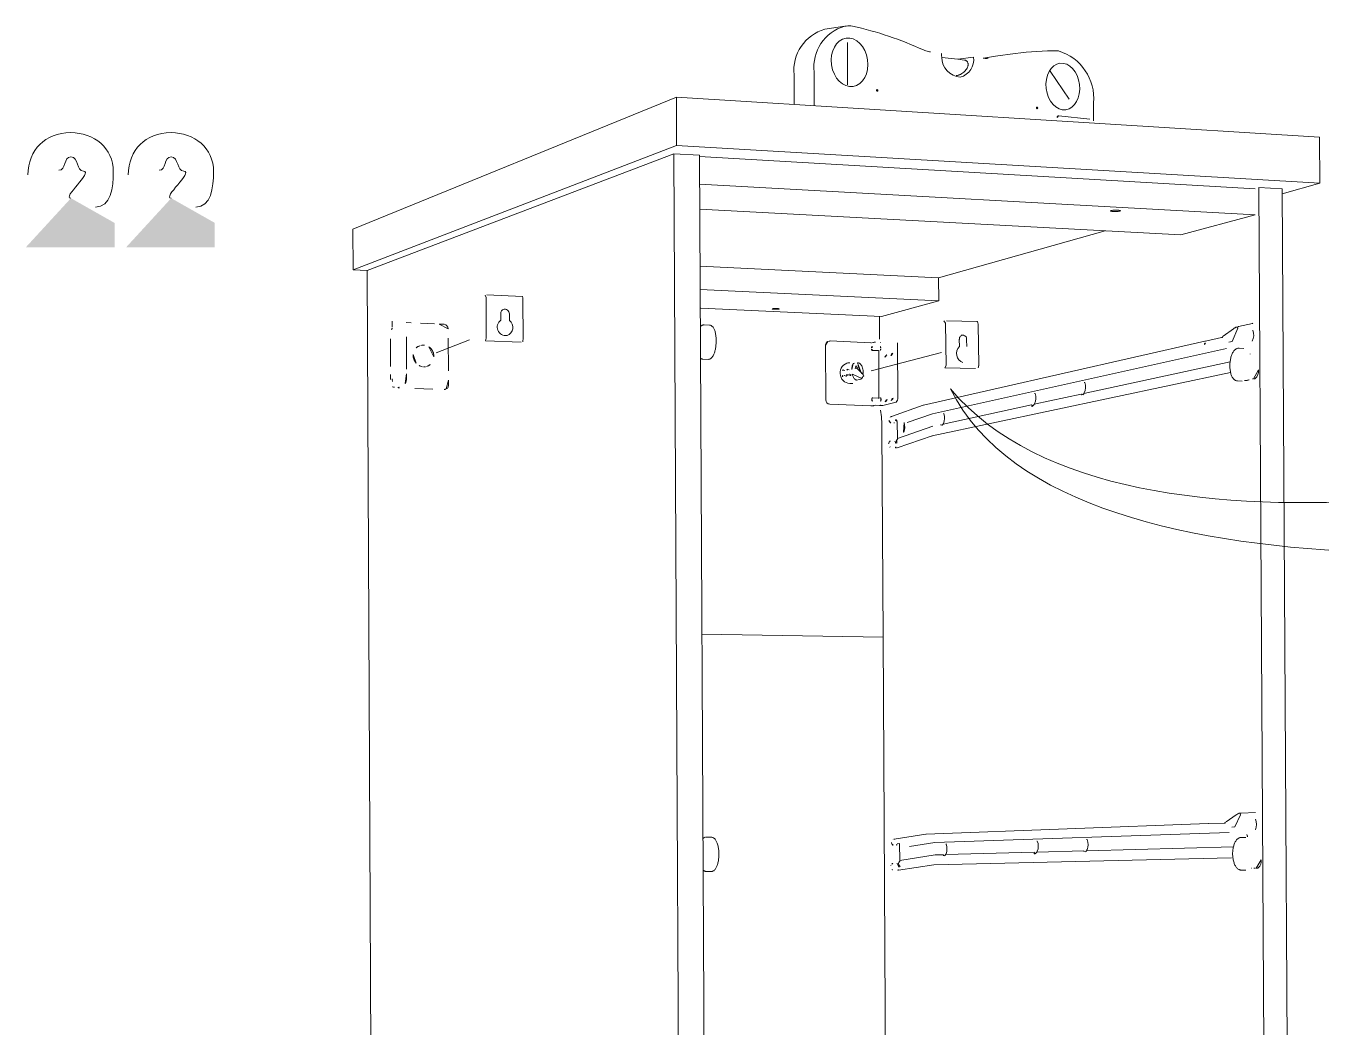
# Model space of a CAD drawing. Header units: metres. Extents: x -30.9 to 24.7, y -10.3 to 6.8.
# Drawn here: x 12.591 to 14.179, y -3.23 to -2.001 of the extents above; entities that cross this region are included whole.
import ezdxf

# ---------------------------------------------------------------- set-up
doc = ezdxf.new("R2010")
doc.units = ezdxf.units.M
doc.header["$MEASUREMENT"] = 0
doc.layers.add('PDF_Working_Num_Penna__255_Num_Penna__255', color=255, linetype='Continuous', lineweight=18)
doc.layers.add('PDF_Working_Num_Penna__7_Num_Penna__7', color=7, linetype='Continuous', lineweight=18)

msp = doc.modelspace()

# ---------------------------------------------------------------- hatches: boundary and pattern name
at = {"layer": 'PDF_Working_Num_Penna__7_Num_Penna__7', "linetype": 'Continuous', "lineweight": 18}
for points in [[(12.6457, -2.2128), (12.5905, -2.2729), (12.6992, -2.2729), (12.6992, -2.2431)], [(12.7687, -2.2128), (12.7135, -2.2729), (12.8222, -2.2729), (12.8222, -2.2431)]]:
    msp.add_hatch(color=7, dxfattribs=at).paths.add_polyline_path(points)

# ---------------------------------------------------------------- linework, layer by layer
at = {"layer": 'PDF_Working_Num_Penna__255_Num_Penna__255', "color": 255, "linetype": 'Continuous', "lineweight": 18, "flags": 128}
msp.add_lwpolyline([(13.6273, -2.4244), (13.7132, -2.4019)], dxfattribs=at)
at = {"layer": 'PDF_Working_Num_Penna__7_Num_Penna__7', "color": 7, "linetype": 'Continuous', "lineweight": 18, "flags": 128}
for points in [[(13.5325, -2.0973), (13.5325, -2.0615, -0.363277), (13.5705, -2.0054), (13.5947, -2.0018, 0.369112), (13.5572, -2.058), (13.5572, -2.0995)], [(13.5947, -2.0018), (13.5966, -2.0016), (13.5985, -2.0015), (13.6004, -2.0014), (13.6023, -2.0015), (13.6042, -2.0017, -0.052764), (13.6913, -2.031), (13.6928, -2.0316), (13.6942, -2.0321), (13.6956, -2.0326), (13.6971, -2.033), (13.6985, -2.0332), (13.6999, -2.0334)], [(13.7796, -2.0386), (13.8039, -2.0353, -0.038338), (13.8568, -2.0322, -0.356411), (13.8998, -2.0959), (13.8998, -2.1178)], [(13.7133, -2.0353), (13.7133, -2.0368), (13.7134, -2.0382), (13.7136, -2.0397), (13.7136, -2.04, 0.386966), (13.7364, -2.0644, 0.373776), (13.7528, -2.0397), (13.7333, -2.0424), (13.7417, -2.0433)], [(13.7444, -2.3949), (13.7442, -2.3865, 0.537173), (13.7381, -2.381), (13.7375, -2.3814), (13.7369, -2.3819), (13.7364, -2.3824), (13.736, -2.3831), (13.7356, -2.3838), (13.7354, -2.3846), (13.7353, -2.3855), (13.7352, -2.3863), (13.7354, -2.3948, 0.571001), (13.7397, -2.4142)], [(13.5713, -2.3931), (13.5716, -2.4601, 0.391109), (13.5764, -2.4655), (13.6268, -2.4673), (13.6273, -2.4674), (13.6279, -2.4674), (13.6285, -2.4673), (13.629, -2.4673), (13.6295, -2.4673), (13.6299, -2.4673), (13.6302, -2.4672), (13.6319, -2.4668), (13.6375, -2.467), (13.6381, -2.467), (13.6387, -2.467), (13.6393, -2.467), (13.64, -2.467), (13.6406, -2.4669), (13.6411, -2.4669), (13.6415, -2.4669), (13.6578, -2.4631, 0.231265), (13.6599, -2.4575), (13.6595, -2.3903)], [(13.8885, -2.4387), (13.8888, -2.4388), (13.889, -2.439, -0.200134), (13.8885, -2.4517), (13.8883, -2.452), (13.8881, -2.4523), (14.0672, -2.4134)], [(13.6008, -2.4147), (13.5996, -2.4147), (13.5984, -2.4148), (13.5972, -2.4151, 0.868691), (13.6034, -2.4402), (13.6045, -2.4399)], [(13.8276, -2.4522), (13.8278, -2.4523), (13.8281, -2.4524, -0.195114), (13.8276, -2.4649), (13.8274, -2.4653), (13.8272, -2.4656), (13.8847, -2.4531), (13.8849, -2.4532), (13.8851, -2.4534), (13.8851, -2.4536), (13.8853, -2.4537), (13.8853, -2.4539), (13.8852, -2.4541)], [(13.7159, -2.477), (13.7163, -2.4771, -0.187914), (13.7158, -2.4892), (13.7156, -2.4895), (13.7155, -2.4898), (13.8239, -2.4663), (13.8241, -2.4664), (13.8243, -2.4666), (13.8244, -2.4668), (13.8244, -2.4669), (13.8245, -2.4671), (13.8244, -2.4673), (13.8242, -2.4675), (13.824, -2.4677), (13.824, -2.4679), (13.8241, -2.4681), (13.8244, -2.4681), (13.8247, -2.4679), (13.8249, -2.4678), (13.8252, -2.4676), (13.8253, -2.4675), (13.8255, -2.4674), (13.8256, -2.4672), (13.8257, -2.4671), (13.8259, -2.4669), (13.826, -2.4668), (13.8263, -2.4665), (13.8265, -2.4663), (13.8268, -2.4661), (13.827, -2.4658), (13.8272, -2.4656)], [(13.8304, -3.0013), (13.8306, -3.0013), (13.8309, -3.0014, -0.19277), (13.8309, -3.0139), (13.8306, -3.0144), (13.8302, -3.015), (13.8879, -3.0134), (13.8881, -3.0136), (13.8882, -3.0138), (13.8883, -3.014), (13.8884, -3.0142), (13.8885, -3.0144), (13.8883, -3.0146)], [(13.8914, -2.9993), (13.8917, -2.9994), (13.892, -2.9995, -0.197641), (13.892, -3.0121), (13.8916, -3.0128), (13.8912, -3.0133), (14.0714, -3.0083)], [(13.7186, -3.0049), (13.7189, -3.005, -0.186377), (13.7189, -3.0171), (13.7187, -3.0176), (13.7184, -3.018), (13.827, -3.015), (13.8272, -3.0153), (13.8273, -3.0155), (13.8274, -3.0157), (13.8275, -3.0158), (13.8276, -3.0161), (13.8274, -3.0163), (13.8272, -3.0165), (13.8271, -3.0167), (13.827, -3.0169), (13.8272, -3.0172), (13.8274, -3.0172), (13.8276, -3.0172), (13.8278, -3.0172), (13.828, -3.017), (13.8282, -3.0169), (13.8284, -3.0168), (13.8285, -3.0166), (13.8287, -3.0165), (13.8289, -3.0163), (13.8291, -3.016), (13.8294, -3.0158), (13.8296, -3.0156), (13.8298, -3.0154), (13.83, -3.0152), (13.8302, -3.015)], [(13.6625, -3.0329), (13.6624, -3.0324), (13.6622, -3.032), (13.6619, -3.0316, -0.407762), (13.6618, -3.0264), (13.6621, -3.026), (13.6622, -3.0256), (13.6623, -3.0251), (13.7056, -3.0184), (13.7153, -3.0181), (13.7155, -3.0184), (13.7157, -3.0185), (13.7157, -3.0187), (13.7158, -3.0189), (13.7159, -3.0191), (13.7157, -3.0193)]]:
    msp.add_lwpolyline(points, format="xyb", dxfattribs=at)
for points in [[(13.5981, -2.0737), (13.5982, -2.0219)], [(13.7136, -2.04), (13.7333, -2.0424)], [(13.7313, -2.0624), (13.7317, -2.0624), (13.7321, -2.0624), (13.7327, -2.0623), (13.7332, -2.0622), (13.7338, -2.062), (13.7345, -2.0618), (13.7351, -2.0615), (13.7358, -2.0612), (13.7365, -2.061), (13.7371, -2.0606), (13.7377, -2.0603), (13.7384, -2.0599), (13.7395, -2.0591), (13.7407, -2.0583), (13.7417, -2.0574), (13.7426, -2.0565), (13.7434, -2.0554), (13.7442, -2.0544), (13.7448, -2.0533), (13.7453, -2.0522), (13.7457, -2.0512), (13.7458, -2.0506), (13.7459, -2.05), (13.7459, -2.0494), (13.746, -2.0488), (13.7459, -2.0482), (13.7459, -2.0477), (13.7457, -2.0471), (13.7456, -2.0466), (13.7454, -2.0461), (13.7451, -2.0457), (13.7448, -2.0452), (13.7445, -2.0448), (13.7441, -2.0444), (13.7437, -2.0441), (13.7432, -2.0438), (13.7428, -2.0436), (13.7422, -2.0434), (13.7417, -2.0433)], [(13.8699, -2.0914), (13.8467, -2.0568)], [(14.1771, -2.1381), (13.3882, -2.0887), (12.9916, -2.2508), (12.9919, -2.3008)], [(13.3882, -2.0887), (13.3885, -2.1483), (14.1774, -2.1945)], [(13.8951, -2.1158), (13.8573, -2.1117)], [(14.1771, -2.1381), (14.1774, -2.1945)], [(12.9919, -2.3008), (13.3885, -2.1483)], [(13.4165, -2.1601), (13.3851, -2.1583), (13.0089, -2.3016)], [(13.3946, -4.004), (13.3851, -2.1583)], [(13.426, -4.0019), (13.4165, -2.1601)], [(13.4165, -2.1618), (14.0979, -2.2011)], [(14.0981, -2.2331), (13.4167, -2.1954)], [(14.1129, -3.9549), (14.1026, -2.1998)], [(14.131, -2.2014), (14.1026, -2.1998)], [(14.131, -2.2014), (14.1413, -3.9529), (14.1129, -3.9549)], [(14.1774, -2.1945), (14.131, -2.2073)], [(13.4168, -2.2264), (14.007, -2.2579)], [(14.007, -2.2579), (14.0981, -2.2331)], [(13.9141, -2.2529), (13.7098, -2.3105)], [(13.0089, -2.3016), (12.9919, -2.3008)], [(13.0089, -2.3016), (13.0164, -3.8648), (13.3946, -4.004), (13.426, -4.0019)], [(13.6396, -2.3577), (13.71, -2.3386), (13.7098, -2.3105), (13.4172, -2.2963)], [(13.1541, -2.3877), (13.155, -2.3846), (13.1548, -2.3344)], [(13.1999, -2.3366), (13.1999, -2.3359), (13.1999, -2.3352), (13.1998, -2.3345), (13.1997, -2.3338), (13.1995, -2.3332), (13.1556, -2.3313)], [(13.71, -2.3386), (13.4173, -2.3249)], [(13.1999, -2.3366), (13.2002, -2.3852), (13.2002, -2.386), (13.2001, -2.3868), (13.2001, -2.3875), (13.1999, -2.3882), (13.1998, -2.3889)], [(13.4183, -2.3478), (13.6396, -2.3577)], [(13.0744, -2.3662), (13.0916, -2.3669)], [(13.6372, -2.3576), (13.6373, -2.3855)], [(13.7173, -2.4209), (13.7191, -2.4179), (13.7182, -2.3661)], [(13.7582, -2.3676), (13.7582, -2.3668), (13.758, -2.366), (13.7579, -2.3653), (13.7576, -2.3646), (13.7573, -2.364), (13.7197, -2.3631)], [(14.0949, -2.3663), (14.0775, -2.3703)], [(13.4223, -2.3681), (13.4288, -2.3684), (13.4295, -2.3685), (13.4301, -2.3686), (13.4307, -2.3689), (13.4312, -2.3692), (13.4318, -2.3696), (13.4323, -2.37), (13.4328, -2.3705), (13.4332, -2.3711), (13.4337, -2.3718), (13.4341, -2.3725), (13.4345, -2.3733), (13.4349, -2.3741), (13.4352, -2.375), (13.4356, -2.3761), (13.4359, -2.3772), (13.4361, -2.3784), (13.4364, -2.3797), (13.4366, -2.381), (13.4368, -2.3823), (13.4369, -2.3836), (13.437, -2.3849), (13.437, -2.3862), (13.4371, -2.3876), (13.437, -2.3889), (13.437, -2.3902), (13.4369, -2.3915), (13.4368, -2.3928), (13.4367, -2.3942), (13.4365, -2.3954), (13.4363, -2.3966), (13.4361, -2.3979), (13.4358, -2.399), (13.4355, -2.4002), (13.4352, -2.4013), (13.4349, -2.4023), (13.4345, -2.4034), (13.4341, -2.4043), (13.4337, -2.4052), (13.4332, -2.4061), (13.4327, -2.4069), (13.4322, -2.4077), (13.4317, -2.4083), (13.431, -2.4089), (13.4305, -2.4094), (13.4299, -2.4097), (13.4293, -2.4101), (13.4286, -2.4103), (13.4279, -2.4104), (13.4272, -2.4105), (13.4207, -2.4102)], [(13.7582, -2.3676), (13.759, -2.4176)], [(14.0731, -2.3718), (14.0722, -2.3724), (14.0714, -2.373), (14.0589, -2.3821)], [(14.0744, -2.371), (14.0749, -2.3709), (14.0754, -2.3708), (14.0757, -2.3707), (14.0766, -2.3724), (14.0698, -2.3887), (14.0659, -2.3895)], [(13.0376, -2.4193), (13.0375, -2.3852)], [(13.0571, -2.3828), (13.0572, -2.4225)], [(13.0935, -2.4023), (13.1344, -2.3866)], [(13.1087, -2.4247), (13.1085, -2.3846)], [(13.198, -2.3894), (13.1541, -2.3877)], [(13.6269, -2.3901), (13.577, -2.3879)], [(13.6712, -2.4881), (13.7025, -2.4771), (14.0627, -2.397)], [(13.6911, -2.4667), (14.0364, -2.3882)], [(14.0574, -2.3836), (14.057, -2.3837), (14.0566, -2.3837), (14.0373, -2.3881)], [(14.0823, -2.4371), (14.0764, -2.4369), (14.0757, -2.4368), (14.0752, -2.4367), (14.0745, -2.4365), (14.074, -2.4363), (14.0734, -2.436), (14.0728, -2.4355), (14.0722, -2.435), (14.0715, -2.4344), (14.071, -2.4338), (14.0705, -2.433), (14.07, -2.4323), (14.0696, -2.4314), (14.0691, -2.4305), (14.0688, -2.4296), (14.0684, -2.4286), (14.0681, -2.4275), (14.0678, -2.4263), (14.0676, -2.4251), (14.0674, -2.4239), (14.0672, -2.4227), (14.067, -2.4214), (14.067, -2.4201), (14.067, -2.4188), (14.067, -2.4175), (14.067, -2.4163), (14.0671, -2.415), (14.0672, -2.4138), (14.0674, -2.4125), (14.0676, -2.4113), (14.0678, -2.4101), (14.0681, -2.4089), (14.0684, -2.4078), (14.0687, -2.4067), (14.0691, -2.4056), (14.0695, -2.4046), (14.0699, -2.4036), (14.0704, -2.4026), (14.0709, -2.4017), (14.0715, -2.4009), (14.072, -2.4001), (14.0726, -2.3994), (14.0733, -2.3987), (14.074, -2.3982), (14.0747, -2.3977), (14.0754, -2.3973), (14.0761, -2.397), (14.0768, -2.3968), (14.0776, -2.3967), (14.0784, -2.3967), (14.0843, -2.397)], [(13.6273, -2.4244), (13.7132, -2.4019)], [(13.6385, -2.4575), (13.6367, -2.458), (13.6364, -2.3998)], [(14.0679, -2.4266), (13.7021, -2.5044), (13.6591, -2.5191)], [(13.7549, -2.4216), (13.7173, -2.4209)], [(13.0676, -2.4461), (13.0896, -2.447)], [(13.6403, -2.4952), (13.6403, -2.4923), (13.6402, -2.4894), (13.6401, -2.4866), (13.6399, -2.4838), (13.6396, -2.481), (13.6393, -2.4783), (13.639, -2.4756), (13.6387, -2.4729)], [(13.6519, -2.4806), (13.6908, -2.4668), (13.6911, -2.4667)], [(13.6589, -2.4866), (13.6595, -2.5075)], [(13.659, -2.5087), (13.6593, -2.5084), (13.6594, -2.5079), (13.6595, -2.5075), (13.7027, -2.4925)], [(13.6417, -2.7513), (13.6403, -2.4952)], [(13.4195, -2.7474), (13.6417, -2.7513)], [(13.6462, -3.5875), (13.6417, -2.7513)], [(14.0766, -2.9681), (14.0757, -2.9686), (14.0748, -2.9691), (14.0624, -2.9778)], [(14.0779, -2.9673), (14.0784, -2.9672), (14.0788, -2.9672), (14.0792, -2.9672), (14.0801, -2.969), (14.0733, -2.984), (14.0694, -2.9842)], [(14.0809, -2.9671), (14.0984, -2.9664)], [(13.6946, -2.9928), (14.0406, -2.98)], [(14.0609, -2.9793), (14.0605, -2.9793), (14.0601, -2.9793), (14.0407, -2.98)], [(13.4247, -2.9966), (13.4312, -2.9966), (13.4319, -2.9967), (13.4325, -2.9968), (13.4331, -2.997), (13.4337, -2.9973), (13.4343, -2.9977), (13.4348, -2.9981), (13.4353, -2.9986), (13.4358, -2.9991), (13.4363, -2.9998), (13.4367, -3.0005), (13.4371, -3.0013), (13.4376, -3.0021), (13.4379, -3.003), (13.4383, -3.004), (13.4387, -3.0051), (13.439, -3.0063), (13.4393, -3.0076), (13.4396, -3.0089), (13.4398, -3.0101), (13.44, -3.0114), (13.4401, -3.0127), (13.4402, -3.014), (13.4403, -3.0154), (13.4403, -3.0167), (13.4403, -3.018), (13.4403, -3.0193), (13.4402, -3.0206), (13.4401, -3.0219), (13.44, -3.0232), (13.4399, -3.0244), (13.4397, -3.0256), (13.4395, -3.0268), (13.4392, -3.028), (13.439, -3.0291), (13.4386, -3.0301), (13.4383, -3.0312), (13.4379, -3.0321), (13.4376, -3.0331), (13.4371, -3.0339), (13.4367, -3.0348), (13.4362, -3.0355), (13.4356, -3.0362), (13.4351, -3.0368), (13.4346, -3.0373), (13.434, -3.0377), (13.4334, -3.038), (13.4327, -3.0383), (13.432, -3.0385), (13.4313, -3.0385), (13.4248, -3.0385)], [(13.6942, -2.9928), (13.6553, -2.9992)], [(13.674, -3.008), (13.7054, -3.003), (14.0662, -2.991)], [(14.0868, -3.037), (14.0809, -3.037), (14.0802, -3.0369), (14.0796, -3.0368), (14.079, -3.0367), (14.0784, -3.0364), (14.0779, -3.0362), (14.0772, -3.0358), (14.0765, -3.0353), (14.0759, -3.0347), (14.0753, -3.0341), (14.0748, -3.0334), (14.0742, -3.0326), (14.0738, -3.0318), (14.0733, -3.031), (14.0729, -3.03), (14.0725, -3.029), (14.0721, -3.028), (14.0717, -3.0268), (14.0714, -3.0257), (14.0711, -3.0244), (14.0709, -3.0232), (14.0708, -3.022), (14.0706, -3.0207), (14.0705, -3.0194), (14.0704, -3.0181), (14.0704, -3.0169), (14.0704, -3.0156), (14.0705, -3.0143), (14.0706, -3.0131), (14.0708, -3.0119), (14.0709, -3.0107), (14.0711, -3.0095), (14.0714, -3.0084), (14.0717, -3.0072), (14.072, -3.0062), (14.0723, -3.0051), (14.0728, -3.0041), (14.0732, -3.0031), (14.0737, -3.0022), (14.0742, -3.0014), (14.0747, -3.0006), (14.0753, -2.9999), (14.0759, -2.9992), (14.0766, -2.9986), (14.0772, -2.9981), (14.0779, -2.9977), (14.0786, -2.9973), (14.0793, -2.9971), (14.0801, -2.997), (14.0808, -2.9969), (14.0868, -2.9969)], [(13.659, -3.0047), (13.6617, -3.0042), (13.6623, -3.0251)], [(13.6605, -3.037), (13.7039, -3.0305)], [(13.7039, -3.0305), (14.0691, -3.022)]]:
    msp.add_lwpolyline(points, dxfattribs=at)
for points in [[(13.7129, -2.035), (13.7131, -2.035)], [(13.7657, -2.0412), (13.7645, -2.0411), (13.7696, -2.0401), (13.7745, -2.0394), (13.7796, -2.0386), (13.7745, -2.0394), (13.7696, -2.0401)], [(13.7657, -2.0412), (13.7669, -2.0413), (13.7682, -2.0413), (13.7694, -2.0413), (13.7707, -2.0412)], [(13.6338, -2.0805), (13.6338, -2.0801), (13.634, -2.0798), (13.6343, -2.0796), (13.6345, -2.0796), (13.6349, -2.0797), (13.6351, -2.0799), (13.6352, -2.0803), (13.6353, -2.0807), (13.6352, -2.081), (13.6351, -2.0814), (13.6349, -2.0816), (13.6345, -2.0816), (13.6343, -2.0815), (13.634, -2.0812), (13.6338, -2.0809)], [(13.83, -2.1019), (13.83, -2.1016), (13.8302, -2.1013), (13.8304, -2.1011), (13.8307, -2.101), (13.8309, -2.1011), (13.8312, -2.1014), (13.8313, -2.1017), (13.8314, -2.1021), (13.8313, -2.1025), (13.8312, -2.1028), (13.8309, -2.103), (13.8307, -2.103), (13.8304, -2.1029), (13.8302, -2.1026), (13.83, -2.1023)], [(13.8568, -2.1117), (13.8564, -2.1119), (13.8559, -2.1121), (13.8556, -2.1125), (13.8554, -2.113), (13.8552, -2.1136)], [(13.9294, -2.2275), (13.9302, -2.2275), (13.931, -2.2276), (13.9317, -2.2277), (13.9322, -2.2278), (13.9325, -2.228), (13.9327, -2.2281), (13.9325, -2.2284), (13.9321, -2.2285), (13.9315, -2.2287), (13.9308, -2.2288), (13.93, -2.2289), (13.9291, -2.2289), (13.9281, -2.229), (13.9271, -2.229), (13.926, -2.2291), (13.925, -2.229), (13.924, -2.229), (13.9231, -2.2289), (13.9223, -2.2289), (13.9216, -2.2288), (13.9211, -2.2286), (13.9208, -2.2285), (13.9206, -2.2283), (13.9209, -2.2281), (13.9213, -2.2279), (13.9218, -2.2278), (13.9225, -2.2277), (13.9233, -2.2276), (13.9242, -2.2275), (13.9252, -2.2275), (13.9263, -2.2274), (13.9273, -2.2274), (13.9284, -2.2274)], [(13.1548, -2.3344), (13.1539, -2.3319)], [(13.5085, -2.3491), (13.5078, -2.349), (13.5072, -2.349), (13.5067, -2.3489), (13.5063, -2.3488), (13.506, -2.3488), (13.5058, -2.3486), (13.5061, -2.3484), (13.5065, -2.3483), (13.5069, -2.3483), (13.5075, -2.3482), (13.5081, -2.3481), (13.5088, -2.3481), (13.5096, -2.3481), (13.5103, -2.3481), (13.5111, -2.3481), (13.5118, -2.3481), (13.5124, -2.3481), (13.5131, -2.3482), (13.5136, -2.3483), (13.514, -2.3483), (13.5143, -2.3484), (13.5144, -2.3486), (13.5141, -2.3488), (13.5138, -2.3488), (13.5133, -2.3489), (13.5128, -2.349), (13.5121, -2.349), (13.5114, -2.3491), (13.5107, -2.3491), (13.5099, -2.3491), (13.5092, -2.3491)], [(13.0395, -2.3638), (13.0395, -2.3701), (13.0396, -2.3704), (13.0396, -2.3707)], [(13.063, -2.3657), (13.057, -2.3654)], [(13.7182, -2.3661), (13.7164, -2.3634)], [(14.0949, -2.3663), (14.0952, -2.3662)], [(13.039, -2.3738), (13.0393, -2.3735), (13.0394, -2.3732), (13.0395, -2.3728), (13.0395, -2.3723), (13.0396, -2.3719)], [(13.4184, -2.3697), (13.4188, -2.3693), (13.4194, -2.3689), (13.42, -2.3686), (13.4206, -2.3684), (13.4212, -2.3682), (13.4217, -2.3681)], [(14.0574, -2.3836), (14.0579, -2.383), (14.0584, -2.3825)], [(14.0731, -2.3718), (14.0734, -2.3717), (14.0736, -2.3716), (14.0738, -2.3714), (14.074, -2.3713), (14.0742, -2.3711)], [(14.0772, -2.3704), (14.0775, -2.3703)], [(13.0735, -2.3937), (13.0724, -2.3942), (13.0712, -2.3948), (13.0701, -2.3956), (13.0692, -2.3965)], [(13.0794, -2.3931), (13.0785, -2.393), (13.0772, -2.393), (13.076, -2.3931), (13.0747, -2.3933)], [(13.0908, -2.4073), (13.0909, -2.4064), (13.0907, -2.4051), (13.0905, -2.4038), (13.0902, -2.4025), (13.0897, -2.4012), (13.0891, -2.4), (13.0884, -2.3988), (13.0876, -2.3977), (13.0867, -2.3968), (13.0857, -2.3959), (13.0846, -2.3951)], [(13.5713, -2.3931), (13.5713, -2.3923), (13.5715, -2.3915), (13.5718, -2.3908), (13.5722, -2.3901), (13.5727, -2.3895), (13.5733, -2.389), (13.574, -2.3886)], [(13.5747, -2.3884), (13.5757, -2.3881), (13.5763, -2.388)], [(13.6269, -2.3901), (13.6271, -2.3901), (13.6273, -2.3901), (13.6275, -2.3901)], [(13.6276, -2.3952), (13.6273, -2.3952), (13.6272, -2.3952)], [(13.629, -2.3996), (13.6286, -2.3995), (13.6282, -2.3993), (13.6279, -2.399), (13.6277, -2.3987), (13.6275, -2.3982), (13.6274, -2.3978)], [(13.6282, -2.3955), (13.6279, -2.3957), (13.6276, -2.3961), (13.6275, -2.3965)], [(13.6282, -2.3955), (13.6286, -2.3953), (13.629, -2.3953)], [(13.6288, -2.3898), (13.6291, -2.3897), (13.6295, -2.3896), (13.6301, -2.3896), (13.6307, -2.3895), (13.6313, -2.3895), (13.632, -2.3895), (13.6326, -2.3895)], [(13.639, -2.3949), (13.6381, -2.3951)], [(13.6381, -2.3993), (13.6383, -2.3992), (13.6385, -2.399), (13.6386, -2.3987), (13.6387, -2.3983), (13.6388, -2.3979), (13.6388, -2.3974)], [(13.6389, -2.3897), (13.6387, -2.3897), (13.6384, -2.3897)], [(13.6384, -2.3952), (13.6385, -2.3953), (13.6387, -2.3955), (13.6387, -2.3958), (13.6388, -2.3962)], [(14.0373, -2.3905), (14.0369, -2.3906), (14.0365, -2.3908), (14.0362, -2.3911), (14.036, -2.3914), (14.0359, -2.3919), (14.0358, -2.3924)], [(14.0364, -2.3882), (14.0368, -2.3882)], [(13.0656, -2.4044), (13.0655, -2.4048), (13.0655, -2.4062), (13.0656, -2.4076), (13.0659, -2.4089), (13.0662, -2.4102), (13.0668, -2.4115), (13.0674, -2.4128), (13.0681, -2.4139), (13.069, -2.415)], [(13.4207, -2.4102), (13.42, -2.4101), (13.4194, -2.41), (13.4188, -2.4097), (13.4182, -2.4094)], [(13.629, -2.3996), (13.6353, -2.3998), (13.6356, -2.3998), (13.6359, -2.3998), (13.6362, -2.3998)], [(14.0919, -2.4043), (14.0919, -2.4038)], [(13.0377, -2.429), (13.0377, -2.435)], [(13.0726, -2.418), (13.0732, -2.4183), (13.0744, -2.4189), (13.0757, -2.4192), (13.0769, -2.4195)], [(13.0783, -2.4196), (13.0794, -2.4196), (13.0807, -2.4195)], [(13.0818, -2.4192), (13.083, -2.4188), (13.0842, -2.4183), (13.0853, -2.4176), (13.0863, -2.4169)], [(13.6102, -2.4214), (13.6077, -2.4218), (13.6083, -2.4184)], [(13.759, -2.4176), (13.759, -2.4184), (13.7589, -2.4192), (13.7588, -2.4199), (13.7585, -2.4206)], [(13.0398, -2.4353), (13.0397, -2.435), (13.0396, -2.4347), (13.0396, -2.4345)], [(13.0398, -2.4353), (13.0398, -2.4357), (13.0399, -2.436)], [(13.0399, -2.4378), (13.0399, -2.4375), (13.0399, -2.4372), (13.0399, -2.4369)], [(13.0399, -2.4441), (13.0401, -2.4442), (13.0404, -2.4443), (13.0407, -2.4443), (13.0412, -2.4444), (13.0418, -2.4444), (13.0424, -2.4444)], [(13.0469, -2.4452), (13.0469, -2.4446)], [(13.0469, -2.4452), (13.0471, -2.4453), (13.0474, -2.4453), (13.0478, -2.4454), (13.0482, -2.4454), (13.0487, -2.4454)], [(13.0479, -2.4446), (13.0481, -2.4447)], [(13.1087, -2.4361), (13.1087, -2.4421), (13.1087, -2.4429), (13.1085, -2.4437), (13.1082, -2.4445), (13.1078, -2.4452), (13.1073, -2.4458), (13.1067, -2.4463), (13.106, -2.4467)], [(14.085, -2.4366), (14.0857, -2.4366), (14.0864, -2.4365), (14.087, -2.4365), (14.0877, -2.4364), (14.0882, -2.4363), (14.0886, -2.4362)], [(14.0905, -2.4357), (14.0903, -2.4356), (14.09, -2.4355)], [(14.09, -2.4359), (14.0902, -2.4358)], [(14.0905, -2.4357), (14.0905, -2.4354)], [(14.0945, -2.4342), (14.0947, -2.4342)], [(13.1044, -2.4473), (13.1036, -2.4474)], [(13.1044, -2.4473), (13.1053, -2.447), (13.1045, -2.4472)], [(13.6278, -2.4594), (13.6278, -2.459), (13.628, -2.4586), (13.6282, -2.4583)], [(13.6278, -2.4594), (13.6278, -2.4603), (13.6278, -2.4607), (13.628, -2.4611), (13.6282, -2.4615), (13.6286, -2.4618)], [(13.6285, -2.458), (13.6287, -2.4578), (13.629, -2.4578)], [(13.6293, -2.4578), (13.6356, -2.458), (13.6359, -2.458), (13.6363, -2.458), (13.6365, -2.458)], [(13.639, -2.458), (13.6389, -2.4578), (13.6387, -2.4576)], [(13.6392, -2.4599), (13.6391, -2.4603), (13.6391, -2.4607), (13.639, -2.4611), (13.6388, -2.4614), (13.6387, -2.4616), (13.639, -2.4616)], [(13.639, -2.458), (13.6391, -2.4583), (13.6391, -2.4587), (13.6392, -2.4591)], [(13.8866, -2.4539), (13.8867, -2.4537), (13.8869, -2.4536), (13.8872, -2.4533), (13.8875, -2.453), (13.8877, -2.4529), (13.8879, -2.4526)], [(13.8879, -2.4518), (13.8882, -2.4518)], [(13.6385, -2.4668), (13.6388, -2.4668), (13.6391, -2.4668)], [(13.8271, -2.4651), (13.8273, -2.465)], [(13.6494, -2.4865), (13.6492, -2.4862), (13.6492, -2.4858), (13.6491, -2.4854), (13.6492, -2.485)], [(13.6494, -2.4865), (13.6501, -2.4876), (13.6504, -2.4879), (13.6507, -2.4882), (13.6512, -2.4883)], [(13.6501, -2.4818), (13.6501, -2.4816)], [(13.6519, -2.4806), (13.6517, -2.4807), (13.6515, -2.4808), (13.6512, -2.481), (13.6511, -2.4811), (13.6509, -2.4812)], [(13.6551, -2.4885), (13.6554, -2.4885), (13.6556, -2.4884)], [(13.6568, -2.4851), (13.6569, -2.4849), (13.6571, -2.4847), (13.6573, -2.4846), (13.6575, -2.4846), (13.6577, -2.4847), (13.658, -2.4848), (13.6583, -2.4851), (13.6586, -2.4856), (13.6588, -2.4861)], [(13.6578, -2.4844), (13.6579, -2.4846)], [(13.7128, -2.4915), (13.7129, -2.4914), (13.7129, -2.4911), (13.7128, -2.4908), (13.7127, -2.4906), (13.7125, -2.4904)], [(13.7141, -2.4913), (13.7142, -2.4911), (13.7144, -2.491), (13.7147, -2.4907), (13.7149, -2.4905), (13.7151, -2.4903), (13.7153, -2.49)], [(13.6585, -2.5131), (13.6583, -2.5126), (13.6581, -2.512), (13.658, -2.5114), (13.658, -2.5108), (13.6581, -2.5102), (13.6583, -2.5097), (13.6586, -2.5092)], [(13.7018, -2.5045), (13.7015, -2.5045)], [(13.6486, -2.5131), (13.6485, -2.5134), (13.6485, -2.5137)], [(13.6486, -2.5131), (13.6492, -2.5116), (13.6492, -2.5119), (13.6492, -2.5122)], [(13.6509, -2.5108), (13.6504, -2.5108), (13.65, -2.5109), (13.6497, -2.5111), (13.6494, -2.5113)], [(13.6504, -2.518), (13.6501, -2.5178)], [(13.6565, -2.5113), (13.6564, -2.5111), (13.6562, -2.511), (13.656, -2.511)], [(13.6565, -2.5113), (13.6574, -2.5135)], [(13.6569, -2.5186), (13.6568, -2.5182)], [(13.6569, -2.5186), (13.657, -2.5189), (13.6572, -2.5191), (13.6575, -2.5192), (13.6577, -2.5192)], [(13.6573, -2.5183), (13.657, -2.5183)], [(13.6577, -2.5184), (13.6575, -2.5183), (13.6573, -2.5183), (13.6571, -2.5182)], [(13.6591, -2.5191), (13.6585, -2.5192)], [(14.0766, -2.9681), (14.0769, -2.9679), (14.0771, -2.9678), (14.0773, -2.9677), (14.0775, -2.9676), (14.0777, -2.9674)], [(14.0792, -2.9672), (14.0807, -2.9671), (14.0809, -2.9671)], [(14.0609, -2.9793), (14.0613, -2.9787), (14.0618, -2.9783)], [(13.4216, -2.9977), (13.4219, -2.9975), (13.4225, -2.9972), (13.423, -2.9969), (13.4236, -2.9967), (13.4241, -2.9967)], [(13.6529, -3), (13.6529, -2.9998)], [(13.6553, -2.9992), (13.6551, -2.9993), (13.6549, -2.9994)], [(14.0879, -2.9934), (14.0882, -2.9942), (14.0886, -2.9952), (14.0888, -2.9962)], [(13.6521, -3.0043), (13.652, -3.004), (13.6519, -3.0035), (13.652, -3.0031)], [(13.6527, -3.0053), (13.6524, -3.0053)], [(13.6527, -3.0053), (13.6528, -3.0055), (13.6531, -3.0059), (13.6535, -3.0062), (13.6539, -3.0063)], [(13.6585, -3.0061), (13.6584, -3.0063), (13.6582, -3.0063)], [(13.6588, -3.0051), (13.6585, -3.0061)], [(13.8304, -3.0141), (13.8306, -3.014)], [(13.8898, -3.0147), (13.8899, -3.0145), (13.8901, -3.0144), (13.8904, -3.0141), (13.8906, -3.0139), (13.8908, -3.0137), (13.891, -3.0135)], [(13.8914, -3.0124), (13.8917, -3.0123)], [(13.6514, -3.0312), (13.6514, -3.0316), (13.6514, -3.0319)], [(13.6537, -3.029), (13.6533, -3.029), (13.6529, -3.0292), (13.6525, -3.0293), (13.6523, -3.0296)], [(13.6594, -3.0293), (13.6592, -3.0291), (13.659, -3.029), (13.6588, -3.029)], [(13.6594, -3.0293), (13.6609, -3.0334)], [(13.717, -3.0194), (13.7171, -3.0192), (13.7173, -3.0191), (13.7176, -3.0188), (13.7178, -3.0187), (13.718, -3.0185), (13.7182, -3.0183)], [(13.4248, -3.0385), (13.4241, -3.0385), (13.4235, -3.0383), (13.4229, -3.0382), (13.4223, -3.0379), (13.4217, -3.0375), (13.4212, -3.0371)], [(13.6532, -3.0366), (13.653, -3.0365), (13.6529, -3.0364)], [(13.6598, -3.0366), (13.66, -3.0368), (13.6603, -3.037), (13.6605, -3.037)], [(13.6605, -3.0367), (13.6603, -3.0366), (13.6601, -3.0366), (13.6599, -3.0366)], [(13.6612, -3.037), (13.6609, -3.037)], [(14.094, -3.0346), (14.0938, -3.0346), (14.0935, -3.0346)], [(14.0975, -3.0345), (14.097, -3.0345), (14.0967, -3.0345), (14.0963, -3.0345)], [(14.0975, -3.0345), (14.098, -3.0345), (14.0982, -3.0344)], [(14.0996, -3.0343), (14.0993, -3.0344), (14.0991, -3.0344), (14.0989, -3.0344), (14.0987, -3.0344)]]:
    msp.add_lwpolyline(points, close=True, dxfattribs=at)
for points in [[(13.1806, -2.3812, 0.628275), (13.1834, -2.3628), (13.1834, -2.3547, 0.544384), (13.1758, -2.3494), (13.175, -2.3497), (13.1744, -2.3503), (13.1738, -2.3509), (13.1734, -2.3517), (13.1731, -2.3525), (13.1729, -2.3533), (13.1728, -2.3542), (13.1729, -2.3624, 0.789324)], [(13.0974, -2.3672), (13.1033, -2.3674, -0.389343), (13.1084, -2.3729)], [(13.644, -2.4076), (13.6444, -2.4074), (13.6448, -2.4071), (13.6452, -2.4067), (13.6456, -2.4062), (13.6459, -2.4055), (13.6463, -2.4048, 0.145138)], [(13.6513, -2.4057), (13.6517, -2.4056), (13.6521, -2.4053), (13.6525, -2.4048), (13.6529, -2.4043), (13.6532, -2.4037), (13.6535, -2.4029, 0.144441)], [(13.0573, -2.4282), (13.0573, -2.4342, -0.194701), (13.0556, -2.4401)], [(13.5994, -2.4293), (13.5974, -2.4296), (13.5968, -2.4296, -0.113236)], [(13.6052, -2.4157, 0.116501), (13.6037, -2.4191, 0.047134), (13.6033, -2.4231)], [(13.6155, -2.4339, -0.201188), (13.613, -2.4353), (13.6093, -2.4358, -0.196032), (13.6079, -2.4354, -0.115437), (13.6055, -2.4326, -0.048145), (13.6041, -2.4287)], [(13.6154, -2.428), (13.6174, -2.4277, 0.047288), (13.6173, -2.4242, 0.081302), (13.6155, -2.4184, 0.11636), (13.613, -2.4153, 0.200693), (13.6102, -2.4146)], [(14.102, -2.4235, -0.234468), (14.0982, -2.4341), (14.0981, -2.4341), (14.0977, -2.4342), (14.0973, -2.4343), (14.0971, -2.4344), (14.0967, -2.4344), (14.0962, -2.4344)], [(13.6443, -2.4625), (13.6448, -2.4623), (13.6451, -2.462), (13.6455, -2.4616), (13.6459, -2.461), (13.6463, -2.4604), (13.6466, -2.4596, 0.141959)], [(13.6516, -2.4608), (13.652, -2.4606), (13.6524, -2.4603), (13.6528, -2.4599), (13.6532, -2.4593), (13.6535, -2.4587), (13.6539, -2.458, 0.13879)], [(13.6666, -2.4999), (13.667, -2.4998, 0.187681), (13.6674, -2.4879)], [(14.1055, -3.0244, -0.272378), (14.1017, -3.0343), (14.1014, -3.0344), (14.1013, -3.0344), (14.1009, -3.0344), (14.1006, -3.0344), (14.1002, -3.0345), (14.0997, -3.0345), (14.0991, -3.0345)]]:
    msp.add_lwpolyline(points, format="xyb", close=True, dxfattribs=at)
at = {"layer": 'PDF_Working_Num_Penna__7_Num_Penna__7', "color": 7, "linetype": 'Continuous', "lineweight": 18}
for centre, radius, start, end in [((14.0794, -2.3807), 0.0169, 333.77, 20.2206), ((13.6023, -2.4268), 0.00229, 225.6506, 251.7412), ((14.0832, -2.9809), 0.0166, 336.6258, 23.3742)]:
    msp.add_arc(centre, radius, start, end, dxfattribs=at)
for centre, major_axis, ratio in [((13.6006, -2.0461), (-0.0043, 0.0297), 0.742524), ((13.8622, -2.0758), (-0.0035, 0.0285), 0.715602)]:
    msp.add_ellipse(centre, major_axis=major_axis, ratio=ratio, dxfattribs=at)
for points in [[(12.6455, -2.1324), (12.6136, -2.1324), (12.5939, -2.1533), (12.5928, -2.1843)], [(12.6977, -2.1804), (12.6977, -2.151), (12.6739, -2.1324), (12.6455, -2.1324)], [(12.7685, -2.1324), (12.7366, -2.1324), (12.7169, -2.1533), (12.7158, -2.1843)], [(12.8207, -2.1804), (12.8207, -2.151), (12.7969, -2.1324), (12.7685, -2.1324)], [(12.631, -2.1786), (12.6402, -2.1786), (12.6362, -2.1621), (12.6457, -2.1621)], [(12.6457, -2.1621), (12.6551, -2.1621), (12.6525, -2.1797), (12.6611, -2.1797)], [(12.754, -2.1786), (12.7632, -2.1786), (12.7592, -2.1621), (12.7687, -2.1621)], [(12.7687, -2.1621), (12.778, -2.1621), (12.7755, -2.1797), (12.7841, -2.1797)], [(12.6611, -2.1797), (12.6735, -2.1797), (12.6341, -2.2128), (12.6457, -2.2128)], [(12.6759, -2.2236), (12.6945, -2.2236), (12.6977, -2.1998), (12.6977, -2.1804)], [(12.7841, -2.1797), (12.7965, -2.1797), (12.7571, -2.2128), (12.7687, -2.2128)], [(12.7988, -2.2236), (12.8175, -2.2236), (12.8207, -2.1998), (12.8207, -2.1804)], [(13.5923, -2.4302), (13.5932, -2.4302), (13.5913, -2.4319), (13.5918, -2.4319)], [(13.5922, -2.4245), (13.5928, -2.4245), (13.5924, -2.4232), (13.5928, -2.4232)], [(13.5928, -2.4232), (13.5934, -2.4232), (13.5938, -2.4242), (13.5949, -2.4242)], [(13.5968, -2.4312), (13.5975, -2.4312), (13.593, -2.43), (13.5944, -2.43)], [(13.5974, -2.4296), (13.5982, -2.4296), (13.5963, -2.4312), (13.5968, -2.4312)], [(13.5968, -2.4296), (13.5969, -2.4296), (13.5965, -2.4296), (13.5966, -2.4296)], [(13.5972, -2.4239), (13.5979, -2.4239), (13.5974, -2.4225), (13.5978, -2.4225)], [(13.5978, -2.4225), (13.5984, -2.4225), (13.5988, -2.4235), (13.6, -2.4235)], [(13.6019, -2.4306), (13.6025, -2.4306), (13.5981, -2.4293), (13.5994, -2.4293)], [(13.6024, -2.4289), (13.6033, -2.4289), (13.6014, -2.4306), (13.6019, -2.4306)], [(13.6019, -2.429), (13.6019, -2.429), (13.6015, -2.429), (13.6016, -2.429)], [(13.6065, -2.415), (13.607, -2.415), (13.6047, -2.4157), (13.6052, -2.4157)], [(13.6168, -2.4316), (13.6225, -2.4316), (13.608, -2.4214), (13.6102, -2.4214)], [(13.6108, -2.418), (13.6118, -2.418), (13.6129, -2.4277), (13.6174, -2.4277)], [(13.5918, -2.4303), (13.5918, -2.4303), (13.5914, -2.4303), (13.5915, -2.4303)], [(13.6167, -2.4316), (13.6181, -2.4316), (13.6147, -2.4339), (13.6155, -2.4339)], [(14.7195, -2.5042), (14.6177, -2.5333), (13.9395, -2.7032), (13.7244, -2.4466)], [(13.7244, -2.4466), (13.8678, -2.7391), (14.6328, -2.6335), (14.7382, -2.6159)]]:
    msp.add_open_spline(points, degree=3, dxfattribs=at)

doc.saveas('drawing.dxf')
